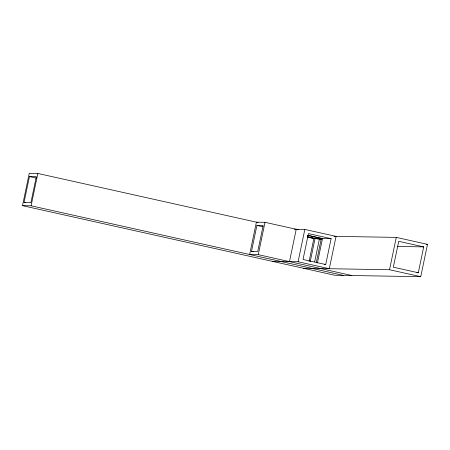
<?xml version="1.0" encoding="UTF-8"?>
<svg xmlns="http://www.w3.org/2000/svg" width="450" height="450" viewBox="0 0 450 450"><rect width="100%" height="100%" fill="white"/><g stroke="black" fill="none" stroke-linecap="round" stroke-linejoin="round"><path stroke-width="0.67" d="M334.029 236.346L396.281 237.386L427.5 244.344L420.744 276.688L334.716 275.248L22.5 205.656L29.256 173.312L37.862 173.458L258.126 222.553M24.036 202.433L29.441 176.563L36.326 176.676L30.921 202.551L24.036 202.433L25.408 202.742M22.5 205.656L31.101 205.796L37.862 173.458M251.505 251.297L256.911 225.428L263.16 225.529L257.754 251.404L251.505 251.297L253.541 251.752M265.011 222.317L256.41 222.171L249.654 254.514L258.255 254.655L265.011 222.317L298.271 229.731M289.474 261.619L296.235 229.275M298.08 261.759L304.836 229.421L336.06 236.379L329.299 268.718L298.08 261.759L272.273 261.326M309.066 261.523L313.903 238.371L331.11 238.657L325.704 264.532L324.377 264.51M310.241 261.54L315.079 238.393M314.657 261.81L319.354 239.344L321.435 239.377M316.35 262.327L321.328 238.494M317.385 263.025L322.504 238.517L307.834 235.243M303.491 268.284L389.52 269.73L396.281 237.386M418.298 272.756L423.703 246.887L398.723 241.318L393.322 267.188L418.298 272.756L416.897 272.734M294.249 229.241L304.836 229.421M426.099 244.322L427.5 244.344M397.125 246.437L423.703 246.887M331.11 238.657L308.436 233.606L303.03 259.481L325.704 264.532M307.322 235.373L322.549 238.77M256.911 225.428L263.019 226.789M307.744 236.756L320.709 239.648M307.901 237.032L313.903 238.371M307.367 237.094L314.916 238.776M29.441 176.563L36.304 178.093M389.52 269.73L420.744 276.688M258.255 254.655L351.917 275.535M31.101 205.796L343.316 275.389"/></g></svg>
